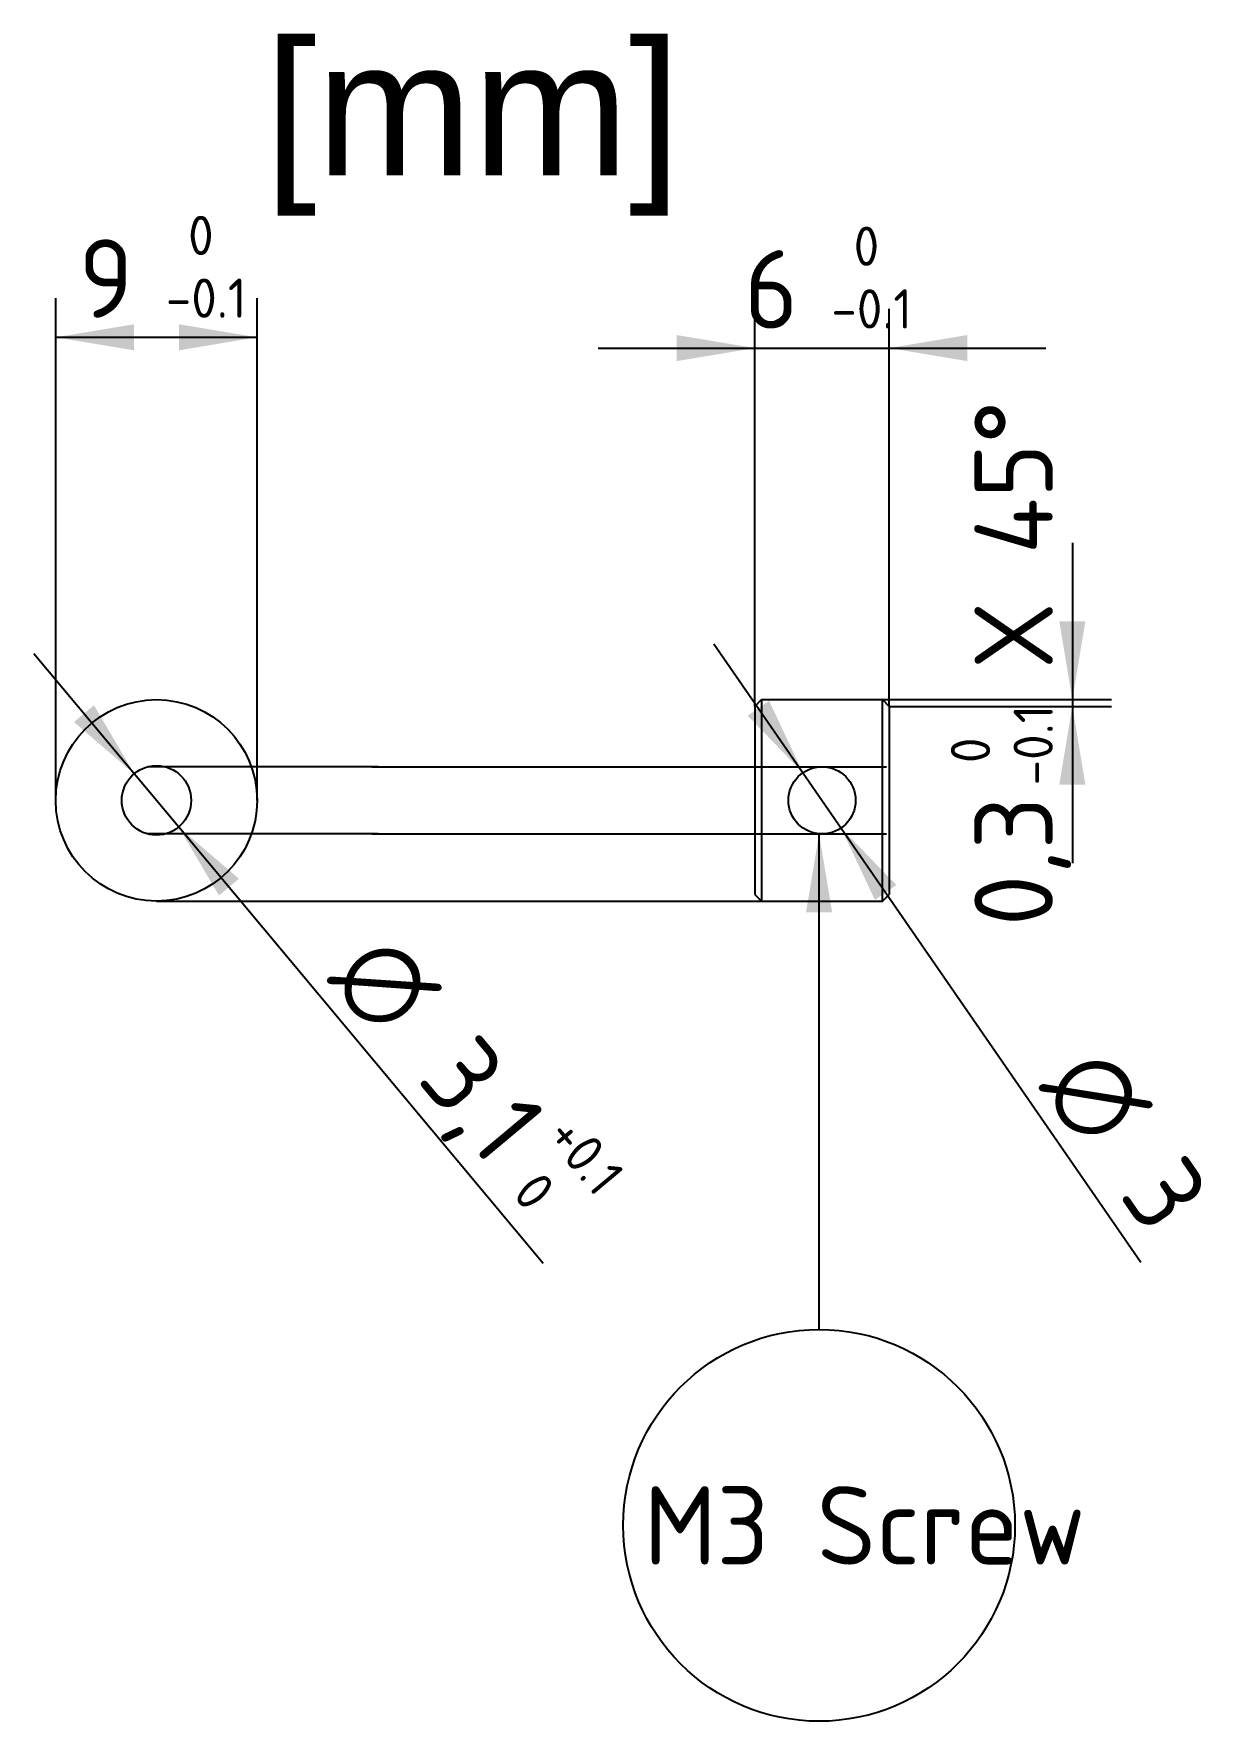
# Model space of a CAD drawing. Header units: millimetres. Extents: x 60 to 112.8, y 200.8 to 276.2.
import ezdxf
from ezdxf.enums import TextEntityAlignment as Align
from ezdxf.lldxf.tags import DXFTag

# ---------------------------------------------------------------- set-up
doc = ezdxf.new("R2010")
doc.units = ezdxf.units.MM
doc.layers.add('Default', color=7, linetype='Continuous')
doc.styles.add('SEACAD_arial_ttf', font='arial.ttf')
doc.styles.add('SEACAD_seiso_ttf', font='seiso.ttf')
doc.styles.add('SEACAD_semeci1_ttf', font='semeci1.ttf')
tags = doc.linetypes.add('HIDDEN2', pattern=[4.7625, 3.175, -1.5875]).pattern_tags.tags
tags[6:7] = [DXFTag(74, 4), DXFTag(75, 0), DXFTag(340, '0'), DXFTag(46, 0.0), DXFTag(50, 0.0), DXFTag(44, 0.0), DXFTag(45, 0.0)]
tags[4:5] = [DXFTag(74, 4), DXFTag(75, 0), DXFTag(340, '0'), DXFTag(46, 0.0), DXFTag(50, 0.0), DXFTag(44, 0.0), DXFTag(45, 0.0)]
doc.dimstyles.new('ISO', dxfattribs={"dimtxt": 3.5, "dimasz": 3.5, "dimexe": 1.75, "dimexo": 0, "dimgap": 1.75, "dimtad": 1, "dimtxsty": 'SEACAD_seiso_ttf', "dimblk1": '_SE_FILLED', "dimblk2": '_SE_FILLED', "dimsah": 1, "dimcen": 1.75, "dimadec": 0, "dimazin": 0, "dimtfac": 1, "dimtmove": 0, "dimatfit": 3, "dimfxl": 1, "dimtolj": 1, "dimarcsym": 0})

# ---------------------------------------------------------------- blocks, each defined once
blk = doc.blocks.new('SEANNOT_GROUP')
at = {"layer": 'Default', "linetype": 'Continuous'}
blk.add_hatch(color=7, dxfattribs=at).paths.add_polyline_path([(95.685, 236.952), (95.101, 240.452), (94.518, 236.952)])
at = {"layer": 'Default', "color": 7, "linetype": 'Continuous'}
blk.add_lwpolyline([(95.101, 218.321), (95.101, 240.452)], dxfattribs=at)
blk.add_circle((95.101, 209.571), 8.75, dxfattribs=at)
at = {"layer": 'Default', "color": 7, "linetype": 'Continuous', "style": 'SEACAD_seiso_ttf'}
blk.add_text('M3 Screw', height=3.5, dxfattribs=at).set_placement((87.266, 211.321), align=Align.TOP_LEFT)
blk = doc.blocks.new('DMBLK16')
at = {"layer": 'Default', "linetype": 'Continuous'}
for points in [[(64.494, 263.218), (60.994, 262.635), (64.494, 262.052)], [(66.494, 263.218), (66.494, 262.052), (69.994, 262.635)]]:
    blk.add_hatch(color=7, dxfattribs=at).paths.add_polyline_path(points)
at = {"layer": 'Default', "color": 7, "linetype": 'Continuous'}
for p, q in [((60.994, 241.952), (60.994, 264.385)), ((69.994, 241.952), (69.994, 264.385)), ((60.994, 262.635), (69.994, 262.635))]:
    blk.add_line(p, q, dxfattribs=at)
at = {"layer": 'Default', "color": 7, "linetype": 'Continuous', "style": 'SEACAD_seiso_ttf'}
for s, height, p in [('0', 1.75, (66.906, 268.06)), ('9', 3.5, (62.014, 267.01)), ('-0.1', 1.75, (65.912, 265.26))]:
    blk.add_text(s, height=height, dxfattribs=at).set_placement(p, align=Align.TOP_LEFT)
blk = doc.blocks.new('_SE_FILLED')
at = {"color": 0}
blk.add_line((0, 0), (-1, 0), dxfattribs=at)
blk.add_solid([(0, 0), (-1, -0.1665), (-1, 0.1665), (0, 0)], dxfattribs=at)
blk = doc.blocks.new('DMBLK17')
at = {"layer": 'Default', "linetype": 'Continuous'}
for points in [[(62.703, 246.201), (61.808, 245.452), (64.5, 243.141)], [(69.181, 238.452), (66.488, 240.763), (68.286, 237.703)]]:
    blk.add_hatch(color=7, dxfattribs=at).paths.add_polyline_path(points)
at = {"layer": 'Default', "color": 7, "linetype": 'Continuous'}
for p, q in [((60.01, 248.512), (66.488, 240.763)), ((66.488, 240.763), (82.774, 221.282))]:
    blk.add_line(p, q, dxfattribs=at)
for s, height, style, p in [('O', 3.5, 'SEACAD_semeci1_ttf', (75.912, 236.312)), ('3,1', 3.5, 'SEACAD_seiso_ttf', (79.759, 231.711)), ('+0.1', 1.75, 'SEACAD_seiso_ttf', (84.187, 228.051)), ('0', 1.75, 'SEACAD_seiso_ttf', (82.676, 225.493))]:
    blk.add_text(s, height=height, rotation=309.89619, dxfattribs=dict(at, style=style)).set_placement(p, align=Align.TOP_LEFT)
blk = doc.blocks.new('DMBLK18')
at = {"layer": 'Default', "linetype": 'Continuous'}
for points in [[(88.731, 262.737), (88.731, 261.57), (92.231, 262.154)], [(101.731, 262.737), (98.231, 262.154), (101.731, 261.57)]]:
    blk.add_hatch(color=7, dxfattribs=at).paths.add_polyline_path(points)
at = {"layer": 'Default', "color": 7, "linetype": 'Continuous'}
for p, q in [((92.231, 246.152), (92.231, 263.904)), ((98.231, 246.152), (98.231, 263.904)), ((85.231, 262.154), (105.231, 262.154))]:
    blk.add_line(p, q, dxfattribs=at)
at = {"layer": 'Default', "color": 7, "linetype": 'Continuous', "style": 'SEACAD_seiso_ttf'}
for s, height, p in [('0', 1.75, (96.643, 267.579)), ('6', 3.5, (91.751, 266.529)), ('-0.1', 1.75, (95.649, 264.779))]:
    blk.add_text(s, height=height, dxfattribs=at).set_placement(p, align=Align.TOP_LEFT)
blk = doc.blocks.new('GDimGGroup')
at = {"layer": 'Default', "linetype": 'Continuous'}
for points in [[(106.999, 249.952), (105.832, 249.952), (106.416, 246.452)], [(106.999, 242.652), (106.416, 246.152), (105.832, 242.652)]]:
    blk.add_hatch(color=7, dxfattribs=at).paths.add_polyline_path(points)
at = {"layer": 'Default', "color": 7, "linetype": 'Continuous'}
for p, q in [((106.416, 253.452), (106.416, 239.152)), ((97.931, 246.452), (108.166, 246.452)), ((98.231, 246.152), (108.166, 246.152))]:
    blk.add_line(p, q, dxfattribs=at)
at = {"layer": 'Default', "color": 7, "linetype": 'Continuous', "style": 'SEACAD_seiso_ttf'}
for s, height, p in [(' X 45°', 3.5, (102.041, 245.686)), ('-0.1', 1.75, (103.791, 242.623)), ('0', 1.75, (100.991, 243.617)), ('0,3', 3.5, (102.041, 236.339))]:
    blk.add_text(s, height=height, rotation=90, dxfattribs=at).set_placement(p, align=Align.TOP_LEFT)
blk = doc.blocks.new('DMBLK19')
at = {"layer": 'Default', "linetype": 'Continuous'}
for points in [[(92.869, 246.398), (91.909, 245.735), (94.378, 243.186)], [(98.553, 238.17), (96.083, 240.718), (97.593, 237.506)]]:
    blk.add_hatch(color=7, dxfattribs=at).paths.add_polyline_path(points)
at = {"layer": 'Default', "color": 7, "linetype": 'Continuous'}
for p, q in [((90.4, 248.946), (96.083, 240.718)), ((96.083, 240.718), (109.476, 221.328))]:
    blk.add_line(p, q, dxfattribs=at)
for s, style, p in [('O', 'SEACAD_semeci1_ttf', (107.931, 231.263)), ('3', 'SEACAD_seiso_ttf', (111.34, 226.328))]:
    blk.add_text(s, height=3.5, rotation=304.63323, dxfattribs=dict(at, style=style)).set_placement(p, align=Align.TOP_LEFT)

msp = doc.modelspace()

# ---------------------------------------------------------------- linework, layer by layer
at = {"color": 7, "linetype": 'Continuous'}
msp.add_circle((95.231, 241.952), 1.5, dxfattribs=at)
at = {"layer": 'Default', "color": 7, "linetype": 'Continuous'}
for p, q in [((92.231, 246.152), (92.531, 246.452)), ((92.231, 246.152), (92.231, 237.752)), ((92.531, 246.452), (97.931, 246.452)), ((92.531, 246.452), (92.531, 237.452)), ((97.931, 246.452), (98.231, 246.152)), ((97.931, 237.452), (97.931, 246.452)), ((98.231, 246.152), (98.231, 237.752)), ((92.231, 237.752), (92.531, 237.452)), ((92.531, 237.452), (97.931, 237.452)), ((97.931, 237.452), (98.231, 237.752))]:
    msp.add_line(p, q, dxfattribs=at)
at = {"layer": 'Default', "color": 7, "linetype": 'HIDDEN2'}
for p, q in [((75.399, 243.452), (65.104, 243.452)), ((75.118, 243.452), (98.118, 243.452)), ((75.399, 240.452), (65.104, 240.452)), ((75.118, 240.452), (98.118, 240.452)), ((65.494, 237.452), (92.494, 237.452))]:
    msp.add_line(p, q, dxfattribs=at)
at = {"layer": 'Default', "color": 7, "linetype": 'Continuous'}
for radius in [4.5, 1.55]:
    msp.add_circle((65.494, 241.952), radius, dxfattribs=at)
msp.add_arc((65.494, 241.952), 4.2, 0, 0, dxfattribs=at)

# ---------------------------------------------------------------- block references
at = {"layer": 'Default'}
for name in ['GDimGGroup', 'SEANNOT_GROUP']:
    msp.add_blockref(name, (0, 0), dxfattribs=at)

# ---------------------------------------------------------------- texts
at = {"layer": 'Default', "color": 7, "linetype": 'Continuous', "style": 'SEACAD_arial_ttf'}
msp.add_text('[mm]', height=6, dxfattribs=at).set_placement((70.311, 275.874), align=Align.TOP_LEFT)

# ---------------------------------------------------------------- dimensions: what is measured, and where the dimension line sits
at = {"layer": 'Default', "color": 7, "linetype": 'Continuous'}
for base, p1, p2, picture, middle in [((60.994, 262.635), (60.994, 241.952), (69.994, 241.952), 'DMBLK16', (65.494, 262.635)), ((92.231, 262.154), (92.231, 246.152), (98.231, 246.152), 'DMBLK18', (95.231, 262.154))]:
    dim = msp.add_linear_dim(base=base, p1=p1, p2=p2, angle=0, text='\\A1;<>{\\H0.5x; \\S0^ -0.1;}', dimstyle='ISO', dxfattribs=at)
    dim.commit()
    dim.dimension.update_dxf_attribs({"geometry": picture, "text_midpoint": middle, "dimtype": 161})
for p1, p2, text, picture, middle in [((94.378, 243.186), (96.083, 240.718), '\\A1;<>', 'DMBLK19', (103.635, 229.784)), ((64.5, 243.141), (66.488, 240.763), '\\A1;<>{\\H0.5x; \\S+0.1^ 0;}', 'DMBLK17', (71.77, 234.446))]:
    dim = msp.add_diameter_dim_2p(p1=p1, p2=p2, text=text, dimstyle='ISO', override={"dimtmove": 1}, dxfattribs=at)
    dim.commit()
    dim.dimension.update_dxf_attribs({"geometry": picture, "text_midpoint": middle, "dimtype": 163})

doc.saveas('drawing.dxf')
